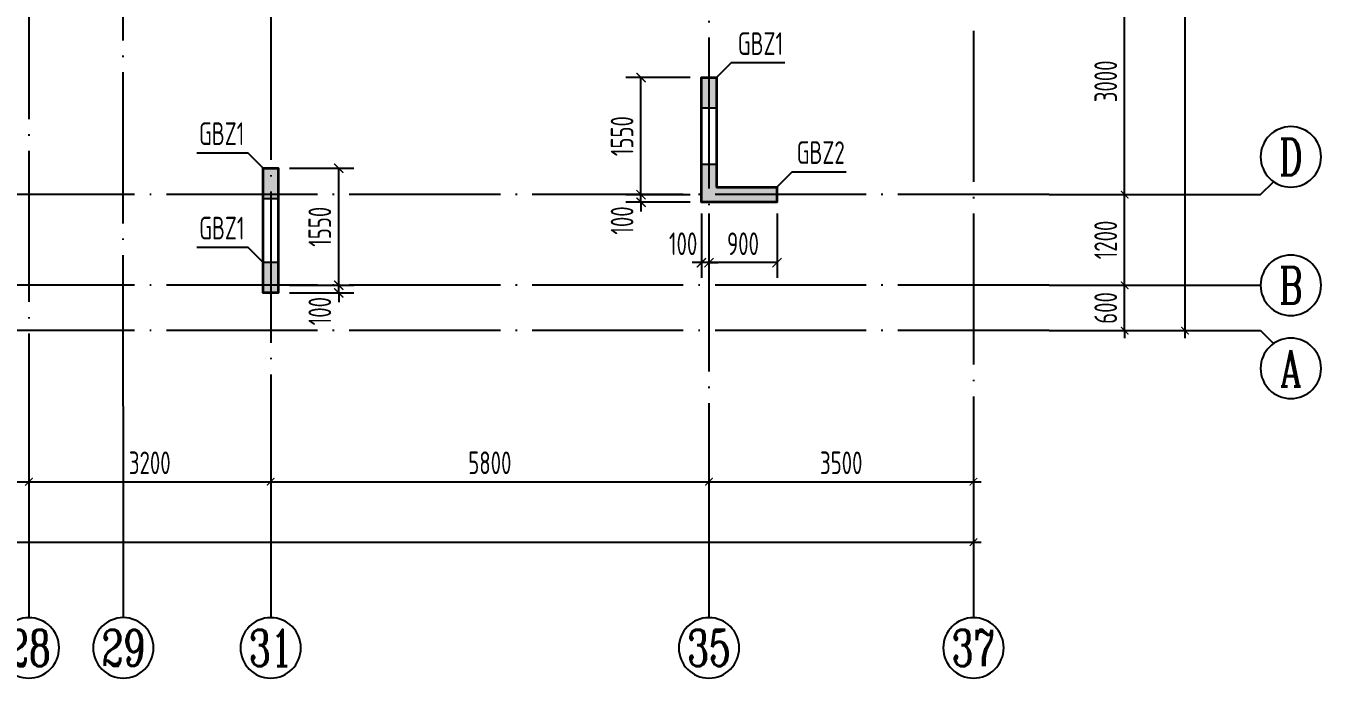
# Model space of a CAD drawing. Extents: x -668857 to 185752, y -270966 to 286822.
# Drawn here: x -280651 to -263512, y -79309 to -70675 of the extents above; entities that cross this region are included whole.
import ezdxf
from ezdxf.enums import TextEntityAlignment as Align

# ---------------------------------------------------------------- set-up
doc = ezdxf.new("R2010")
doc.units = 0
doc.header["$LTSCALE"] = 1000
doc.linetypes.add('DOTE', pattern=[2.42, 2, -0.2, 0.02, -0.2])
doc.layers.get('0').update_dxf_attribs({"linetype": 'CONTINUOUS'})
doc.layers.get('DEFPOINTS').update_dxf_attribs({"linetype": 'CONTINUOUS'})
for name, color, linetype in [('A-AXIS', 1, 'CONTINUOUS'), ('A-DOTE', 10, 'DOTE'), ('AXIS_NUM', 7, 'CONTINUOUS'), ('S-Q墙实线', 6, 'CONTINUOUS'), ('S-Q墙标注', 3, 'CONTINUOUS'), ('S-X详图填充', 252, 'CONTINUOUS'), ('S-X详图实线', 4, 'CONTINUOUS'), ('S-Y一般标注', 3, 'CONTINUOUS'), ('S-Z柱编号', 6, 'CONTINUOUS')]:
    doc.layers.add(name, color=color, linetype=linetype)
doc.styles.add('TSSD_Axis', font='complex.shx', dxfattribs={"width": 0.7, "bigfont": 'hztxt.shx'})
doc.styles.add('TSSD_DIMENSION', font='Tssdeng.shx', dxfattribs={"width": 0.7, "bigfont": 'tssdchn.shx'})
doc.styles.add('TSSD_REIN', font='tssdeng.shx', dxfattribs={"width": 0.7, "height": 300, "bigfont": 'tssdchn.shx'})
doc.styles.add('结构文字', font='zstxt.shx', dxfattribs={"width": 0.7, "bigfont": 'zshz.shx'})
doc.dimstyles.new('STRUCK', dxfattribs={"dimtxt": 400, "dimasz": 121, "dimexe": 200, "dimexo": 150, "dimgap": 115, "dimtad": 1, "dimdec": 0, "dimdsep": 46, "dimtxsty": '结构文字', "dimblk": 'ARCHTICK', "dimcen": 400, "dimclrd": 3, "dimclre": 3, "dimclrt": 7, "dimadec": 0, "dimazin": 0, "dimtfac": 1, "dimtdec": 0, "dimtix": 1, "dimtmove": 2, "dimatfit": 3, "dimldrblk": '_DIMX', "dimfxl": 1, "dimtolj": 1, "dimtzin": 0, "dimarcsym": 0})
doc.dimstyles.new('TSSD_100_100', dxfattribs={"dimtxt": 300, "dimasz": 100, "dimexe": 100, "dimexo": 250, "dimgap": 100, "dimtad": 1, "dimdec": 0, "dimzin": 0, "dimdsep": 46, "dimtxsty": 'TSSD_DIMENSION', "dimblk": 'ARCHTICK', "dimcen": 0, "dimdle": 100, "dimclrt": 7, "dimadec": 0, "dimazin": 0, "dimtfac": 1, "dimtdec": 0, "dimtix": 1, "dimtmove": 2, "dimatfit": 3, "dimldrblk": 'ARCHTICK', "dimfxl": 1, "dimtolj": 1, "dimtzin": 0, "dimarcsym": 0})

# ---------------------------------------------------------------- blocks, each defined once
blk = doc.blocks.new('_ArchTick')
at = {"color": 0, "linetype": 'ByBlock', "const_width": 0.15}
blk.add_lwpolyline([(-0.5, -0.5), (0.5, 0.5)], dxfattribs=at)
blk = doc.blocks.new('*D199')
at = {"layer": 'DEFPOINTS', "color": 0, "transparency": 16777216}
for p in [(42100, 3600), (45300, 3600), (45300, 2600)]:
    blk.add_point(p, dxfattribs=at)
at = {"layer": 'S-Y一般标注', "color": 0, "lineweight": -2, "transparency": 16777216}
for p, q in [((42100, 3350), (42100, 2500)), ((45300, 3350), (45300, 2500)), ((42000, 2600), (45400, 2600))]:
    blk.add_line(p, q, dxfattribs=at)
at = {"layer": 'S-Y一般标注', "color": 0, "lineweight": -2, "transparency": 16777216, "xscale": 100, "yscale": 100, "zscale": 100, "rotation": 180}
blk.add_blockref('_ArchTick', (42100, 2600), dxfattribs=at)
at = {"layer": 'S-Y一般标注', "color": 0, "lineweight": -2, "transparency": 16777216, "xscale": 100, "yscale": 100, "zscale": 100}
blk.add_blockref('_ArchTick', (45300, 2600), dxfattribs=at)
at = {"layer": 'S-Y一般标注', "color": 7, "transparency": 16777216, "insert": (43700, 2850), "char_height": 300, "attachment_point": 5, "style": 'TSSD_DIMENSION'}
blk.add_mtext('\\A1;3200', dxfattribs=at)
blk = doc.blocks.new('ts_axno')
at = {"color": 0, "linetype": 'ByBlock', "lineweight": -2}
blk.add_circle((0, 0), 0.5, dxfattribs=at)
at = {"color": 0, "linetype": 'ByBlock', "lineweight": -2, "style": 'TSSD_Axis', "width": 0.7}
blk.add_attdef('A', text='', height=0.6, dxfattribs=at).set_placement((0, 0), align=Align.MIDDLE_CENTER)
blk = doc.blocks.new('*D200')
at = {"layer": 'DEFPOINTS', "color": 0, "transparency": 16777216}
for p in [(45300, 3600), (51100, 3600), (51100, 2600)]:
    blk.add_point(p, dxfattribs=at)
at = {"layer": 'S-Y一般标注', "color": 0, "lineweight": -2, "transparency": 16777216}
for p, q in [((45300, 3350), (45300, 2500)), ((51100, 3350), (51100, 2500)), ((45200, 2600), (51200, 2600))]:
    blk.add_line(p, q, dxfattribs=at)
at = {"layer": 'S-Y一般标注', "color": 0, "lineweight": -2, "transparency": 16777216, "xscale": 100, "yscale": 100, "zscale": 100, "rotation": 180}
blk.add_blockref('_ArchTick', (45300, 2600), dxfattribs=at)
at = {"layer": 'S-Y一般标注', "color": 0, "lineweight": -2, "transparency": 16777216, "xscale": 100, "yscale": 100, "zscale": 100}
blk.add_blockref('_ArchTick', (51100, 2600), dxfattribs=at)
at = {"layer": 'S-Y一般标注', "color": 7, "transparency": 16777216, "insert": (48200, 2850), "char_height": 300, "attachment_point": 5, "style": 'TSSD_DIMENSION'}
blk.add_mtext('\\A1;5800', dxfattribs=at)
blk = doc.blocks.new('*D201')
at = {"layer": 'DEFPOINTS', "color": 0, "transparency": 16777216}
for p in [(51100, 3600), (54600, 3600), (54600, 2600)]:
    blk.add_point(p, dxfattribs=at)
at = {"layer": 'S-Y一般标注', "color": 0, "lineweight": -2, "transparency": 16777216}
for p, q in [((51100, 3350), (51100, 2500)), ((54600, 3350), (54600, 2500)), ((51000, 2600), (54700, 2600))]:
    blk.add_line(p, q, dxfattribs=at)
at = {"layer": 'S-Y一般标注', "color": 0, "lineweight": -2, "transparency": 16777216, "xscale": 100, "yscale": 100, "zscale": 100, "rotation": 180}
blk.add_blockref('_ArchTick', (51100, 2600), dxfattribs=at)
at = {"layer": 'S-Y一般标注', "color": 0, "lineweight": -2, "transparency": 16777216, "xscale": 100, "yscale": 100, "zscale": 100}
blk.add_blockref('_ArchTick', (54600, 2600), dxfattribs=at)
at = {"layer": 'S-Y一般标注', "color": 7, "transparency": 16777216, "insert": (52850, 2850), "char_height": 300, "attachment_point": 5, "style": 'TSSD_DIMENSION'}
blk.add_mtext('\\A1;3500', dxfattribs=at)
blk = doc.blocks.new('*D202')
at = {"layer": 'DEFPOINTS', "color": 0, "transparency": 16777216}
for p in [(4600, 3600), (54600, 3600), (54600, 1800)]:
    blk.add_point(p, dxfattribs=at)
at = {"layer": 'S-Y一般标注', "color": 0, "lineweight": -2, "transparency": 16777216}
for p, q in [((4600, 3350), (4600, 1700)), ((54600, 3350), (54600, 1700)), ((4500, 1800), (54700, 1800))]:
    blk.add_line(p, q, dxfattribs=at)
at = {"layer": 'S-Y一般标注', "color": 0, "lineweight": -2, "transparency": 16777216, "xscale": 100, "yscale": 100, "zscale": 100, "rotation": 180}
blk.add_blockref('_ArchTick', (4600, 1800), dxfattribs=at)
at = {"layer": 'S-Y一般标注', "color": 0, "lineweight": -2, "transparency": 16777216, "xscale": 100, "yscale": 100, "zscale": 100}
blk.add_blockref('_ArchTick', (54600, 1800), dxfattribs=at)
at = {"layer": 'S-Y一般标注', "color": 7, "transparency": 16777216, "insert": (29600, 2050), "char_height": 300, "attachment_point": 5, "style": 'TSSD_DIMENSION'}
blk.add_mtext('\\A1;50000', dxfattribs=at)
blk = doc.blocks.new('*D206')
at = {"layer": 'DEFPOINTS', "color": 0, "transparency": 16777216}
for p in [(38900, 3600), (42100, 3600), (42100, 2600)]:
    blk.add_point(p, dxfattribs=at)
at = {"layer": 'S-Y一般标注', "color": 0, "lineweight": -2, "transparency": 16777216}
for p, q in [((38900, 3350), (38900, 2500)), ((42100, 3350), (42100, 2500)), ((38800, 2600), (42200, 2600))]:
    blk.add_line(p, q, dxfattribs=at)
at = {"layer": 'S-Y一般标注', "color": 0, "lineweight": -2, "transparency": 16777216, "xscale": 100, "yscale": 100, "zscale": 100, "rotation": 180}
blk.add_blockref('_ArchTick', (38900, 2600), dxfattribs=at)
at = {"layer": 'S-Y一般标注', "color": 0, "lineweight": -2, "transparency": 16777216, "xscale": 100, "yscale": 100, "zscale": 100}
blk.add_blockref('_ArchTick', (42100, 2600), dxfattribs=at)
at = {"layer": 'S-Y一般标注', "color": 7, "transparency": 16777216, "insert": (40500, 2850), "char_height": 300, "attachment_point": 5, "style": 'TSSD_DIMENSION'}
blk.add_mtext('\\A1;3200', dxfattribs=at)
blk = doc.blocks.new('*D207')
at = {"layer": 'DEFPOINTS', "color": 0, "transparency": 16777216}
for p in [(55600, 5200), (56600, 5200), (55600, 4600)]:
    blk.add_point(p, dxfattribs=at)
at = {"layer": 'S-Y一般标注', "color": 0, "lineweight": -2, "transparency": 16777216}
for p, q in [((55850, 5200), (56700, 5200)), ((56600, 5200), (56600, 5300)), ((56600, 4600), (56600, 5200)), ((55850, 4600), (56700, 4600)), ((56600, 4600), (56600, 4500))]:
    blk.add_line(p, q, dxfattribs=at)
at = {"layer": 'S-Y一般标注', "color": 0, "lineweight": -2, "transparency": 16777216, "xscale": 100, "yscale": 100, "zscale": 100}
for p, rotation in [((56600, 5200), 270), ((56600, 4600), 90)]:
    blk.add_blockref('_ArchTick', p, dxfattribs=dict(at, rotation=rotation))
at = {"layer": 'S-Y一般标注', "color": 7, "transparency": 16777216, "insert": (56350, 4900), "char_height": 300, "attachment_point": 5, "rotation": 90, "style": 'TSSD_DIMENSION'}
blk.add_mtext('\\A1;600', dxfattribs=at)
blk = doc.blocks.new('*D213')
at = {"layer": 'DEFPOINTS', "color": 0, "transparency": 16777216}
for p in [(55600, 17150), (57400, 17150), (55600, 4600)]:
    blk.add_point(p, dxfattribs=at)
at = {"layer": 'S-Y一般标注', "color": 0, "lineweight": -2, "transparency": 16777216}
for p, q in [((55850, 17150), (57500, 17150)), ((57400, 4500), (57400, 17250)), ((55850, 4600), (57500, 4600))]:
    blk.add_line(p, q, dxfattribs=at)
at = {"layer": 'S-Y一般标注', "color": 0, "lineweight": -2, "transparency": 16777216, "xscale": 100, "yscale": 100, "zscale": 100}
for p, rotation in [((57400, 17150), 90), ((57400, 4600), 270)]:
    blk.add_blockref('_ArchTick', p, dxfattribs=dict(at, rotation=rotation))
at = {"layer": 'S-Y一般标注', "color": 7, "transparency": 16777216, "insert": (57150, 10875), "char_height": 300, "attachment_point": 5, "rotation": 90, "style": 'TSSD_DIMENSION'}
blk.add_mtext('\\A1;12550', dxfattribs=at)
blk = doc.blocks.new('*D215')
at = {"layer": 'DEFPOINTS', "color": 0, "transparency": 16777216}
for p in [(55600, 6400), (56600, 6400), (55600, 5200)]:
    blk.add_point(p, dxfattribs=at)
at = {"layer": 'S-Y一般标注', "color": 0, "lineweight": -2, "transparency": 16777216}
for p, q in [((55850, 6400), (56700, 6400)), ((56600, 5100), (56600, 6500)), ((55850, 5200), (56700, 5200))]:
    blk.add_line(p, q, dxfattribs=at)
at = {"layer": 'S-Y一般标注', "color": 0, "lineweight": -2, "transparency": 16777216, "xscale": 100, "yscale": 100, "zscale": 100}
for p, rotation in [((56600, 6400), 90), ((56600, 5200), 270)]:
    blk.add_blockref('_ArchTick', p, dxfattribs=dict(at, rotation=rotation))
at = {"layer": 'S-Y一般标注', "color": 7, "transparency": 16777216, "insert": (56350, 5800), "char_height": 300, "attachment_point": 5, "rotation": 90, "style": 'TSSD_DIMENSION'}
blk.add_mtext('\\A1;1200', dxfattribs=at)
blk = doc.blocks.new('*D216')
at = {"layer": 'DEFPOINTS', "color": 0, "transparency": 16777216}
for p in [(55600, 9400), (56600, 9400), (55600, 6400)]:
    blk.add_point(p, dxfattribs=at)
at = {"layer": 'S-Y一般标注', "color": 0, "lineweight": -2, "transparency": 16777216}
for p, q in [((56600, 6300), (56600, 9500)), ((55850, 9400), (56700, 9400)), ((55850, 6400), (56700, 6400))]:
    blk.add_line(p, q, dxfattribs=at)
at = {"layer": 'S-Y一般标注', "color": 0, "lineweight": -2, "transparency": 16777216, "xscale": 100, "yscale": 100, "zscale": 100}
for p, rotation in [((56600, 9400), 90), ((56600, 6400), 270)]:
    blk.add_blockref('_ArchTick', p, dxfattribs=dict(at, rotation=rotation))
at = {"layer": 'S-Y一般标注', "color": 7, "transparency": 16777216, "insert": (56350, 7900), "char_height": 300, "attachment_point": 5, "rotation": 90, "style": 'TSSD_DIMENSION'}
blk.add_mtext('\\A1;3000', dxfattribs=at)
blk = doc.blocks.new('*D3534')
at = {"layer": 'DEFPOINTS', "color": 0, "transparency": 16777216}
for p in [(-272512, -72909), (-271712, -72909), (-271712, -73009)]:
    blk.add_point(p, dxfattribs=at)
at = {"layer": 'S-Q墙标注', "color": 3, "lineweight": -2, "transparency": 16777216}
for p, q in [((-272512, -72909), (-272512, -72788)), ((-271862, -72909), (-272712, -72909)), ((-271862, -73009), (-272712, -73009)), ((-272512, -73009), (-272512, -72909)), ((-272512, -73009), (-272512, -73130))]:
    blk.add_line(p, q, dxfattribs=at)
at = {"layer": 'S-Q墙标注', "color": 3, "lineweight": -2, "transparency": 16777216, "xscale": 121, "yscale": 121, "zscale": 121}
for p, rotation in [((-272512, -72909), 270), ((-272512, -73009), 90)]:
    blk.add_blockref('_ArchTick', p, dxfattribs=dict(at, rotation=rotation))
at = {"layer": 'S-Q墙标注', "color": 7, "transparency": 16777216, "insert": (-272762, -73251), "char_height": 300, "attachment_point": 5, "rotation": 90, "style": 'TSSD_REIN'}
blk.add_mtext('\\A1;100', dxfattribs=at)
blk = doc.blocks.new('_DIMX')
blk.add_line((-150, 0), (150, 0))
at = {"const_width": 50}
blk.add_lwpolyline([(-70, -70), (70, 70)], dxfattribs=at)
blk = doc.blocks.new('*D3535')
at = {"layer": 'DEFPOINTS', "color": 0, "transparency": 16777216}
for p in [(-272512, -71359), (-271712, -71359), (-271712, -72909)]:
    blk.add_point(p, dxfattribs=at)
at = {"layer": 'S-Q墙标注', "color": 3, "lineweight": -2, "transparency": 16777216}
for p, q in [((-271862, -71359), (-272712, -71359)), ((-272512, -72909), (-272512, -71359)), ((-271862, -72909), (-272712, -72909))]:
    blk.add_line(p, q, dxfattribs=at)
at = {"layer": 'S-Q墙标注', "color": 3, "lineweight": -2, "transparency": 16777216, "xscale": 121, "yscale": 121, "zscale": 121}
for p, rotation in [((-272512, -71359), 90), ((-272512, -72909), 270)]:
    blk.add_blockref('_ArchTick', p, dxfattribs=dict(at, rotation=rotation))
at = {"layer": 'S-Q墙标注', "color": 7, "transparency": 16777216, "insert": (-272762, -72134), "char_height": 300, "attachment_point": 5, "rotation": 90, "style": 'TSSD_REIN'}
blk.add_mtext('\\A1;1550', dxfattribs=at)
blk = doc.blocks.new('*D3536')
at = {"layer": 'DEFPOINTS', "color": 0, "transparency": 16777216}
for p in [(-271612, -73009), (-270712, -73009), (-271612, -73809)]:
    blk.add_point(p, dxfattribs=at)
at = {"layer": 'S-Q墙标注', "color": 3, "lineweight": -2, "transparency": 16777216}
for p, q in [((-271612, -73159), (-271612, -74009)), ((-270712, -73159), (-270712, -74009)), ((-270712, -73809), (-271612, -73809))]:
    blk.add_line(p, q, dxfattribs=at)
at = {"layer": 'S-Q墙标注', "color": 3, "lineweight": -2, "transparency": 16777216, "xscale": 121, "yscale": 121, "zscale": 121, "rotation": 180}
blk.add_blockref('_ArchTick', (-271612, -73809), dxfattribs=at)
at = {"layer": 'S-Q墙标注', "color": 3, "lineweight": -2, "transparency": 16777216, "xscale": 121, "yscale": 121, "zscale": 121}
blk.add_blockref('_ArchTick', (-270712, -73809), dxfattribs=at)
at = {"layer": 'S-Q墙标注', "color": 7, "transparency": 16777216, "insert": (-271162, -73559), "char_height": 300, "attachment_point": 5, "style": 'TSSD_REIN'}
blk.add_mtext('\\A1;900', dxfattribs=at)
blk = doc.blocks.new('*D3537')
at = {"layer": 'DEFPOINTS', "color": 0, "transparency": 16777216}
for p in [(-271712, -73009), (-271612, -73009), (-271712, -73809)]:
    blk.add_point(p, dxfattribs=at)
at = {"layer": 'S-Q墙标注', "color": 3, "lineweight": -2, "transparency": 16777216}
for p, q in [((-271712, -73159), (-271712, -74009)), ((-271612, -73159), (-271612, -74009)), ((-271712, -73809), (-271833, -73809)), ((-271612, -73809), (-271712, -73809)), ((-271612, -73809), (-271491, -73809))]:
    blk.add_line(p, q, dxfattribs=at)
at = {"layer": 'S-Q墙标注', "color": 3, "lineweight": -2, "transparency": 16777216, "xscale": 121, "yscale": 121, "zscale": 121}
blk.add_blockref('_ArchTick', (-271712, -73809), dxfattribs=at)
at = {"layer": 'S-Q墙标注', "color": 3, "lineweight": -2, "transparency": 16777216, "xscale": 121, "yscale": 121, "zscale": 121, "rotation": 180}
blk.add_blockref('_ArchTick', (-271612, -73809), dxfattribs=at)
at = {"layer": 'S-Q墙标注', "color": 7, "transparency": 16777216, "insert": (-271954, -73559), "char_height": 300, "attachment_point": 5, "style": 'TSSD_REIN'}
blk.add_mtext('\\A1;100', dxfattribs=at)
blk = doc.blocks.new('*D3538')
at = {"layer": 'DEFPOINTS', "color": 0, "transparency": 16777216}
for p in [(-277312, -74109), (-277312, -74209), (-276512, -74109)]:
    blk.add_point(p, dxfattribs=at)
at = {"layer": 'S-Q墙标注', "color": 3, "lineweight": -2, "transparency": 16777216}
for p, q in [((-276512, -74109), (-276512, -73988)), ((-277162, -74109), (-276312, -74109)), ((-277162, -74209), (-276312, -74209)), ((-276512, -74209), (-276512, -74109)), ((-276512, -74209), (-276512, -74330))]:
    blk.add_line(p, q, dxfattribs=at)
at = {"layer": 'S-Q墙标注', "color": 3, "lineweight": -2, "transparency": 16777216, "xscale": 121, "yscale": 121, "zscale": 121}
for p, rotation in [((-276512, -74109), 270), ((-276512, -74209), 90)]:
    blk.add_blockref('_ArchTick', p, dxfattribs=dict(at, rotation=rotation))
at = {"layer": 'S-Q墙标注', "color": 7, "transparency": 16777216, "insert": (-276762, -74451), "char_height": 300, "attachment_point": 5, "rotation": 90, "style": 'TSSD_REIN'}
blk.add_mtext('\\A1;100', dxfattribs=at)
blk = doc.blocks.new('*D3539')
at = {"layer": 'DEFPOINTS', "color": 0, "transparency": 16777216}
for p in [(-277312, -72559), (-276512, -72559), (-277312, -74109)]:
    blk.add_point(p, dxfattribs=at)
at = {"layer": 'S-Q墙标注', "color": 3, "lineweight": -2, "transparency": 16777216}
for p, q in [((-277162, -72559), (-276312, -72559)), ((-276512, -74109), (-276512, -72559)), ((-277162, -74109), (-276312, -74109))]:
    blk.add_line(p, q, dxfattribs=at)
at = {"layer": 'S-Q墙标注', "color": 3, "lineweight": -2, "transparency": 16777216, "xscale": 121, "yscale": 121, "zscale": 121}
for p, rotation in [((-276512, -72559), 90), ((-276512, -74109), 270)]:
    blk.add_blockref('_ArchTick', p, dxfattribs=dict(at, rotation=rotation))
at = {"layer": 'S-Q墙标注', "color": 7, "transparency": 16777216, "insert": (-276762, -73334), "char_height": 300, "attachment_point": 5, "rotation": 90, "style": 'TSSD_REIN'}
blk.add_mtext('\\A1;1550', dxfattribs=at)
blk = doc.blocks.new('20210726.16395156')
at = {"layer": 'A-AXIS'}
for p, q in [((58400, 6400), (58571.6, 6571.7)), ((55600, 6400), (58400, 6400)), ((55600, 5200), (58400, 5200)), ((55600, 4600), (58400, 4600)), ((58400, 4600), (58571.6, 4428.4)), ((42100, 3600), (42100, 800)), ((43350, 3600.3), (43350, 800.3)), ((45300, 3600), (45300, 800)), ((51100, 3600), (51100, 800)), ((54600, 3600), (54600, 800))]:
    blk.add_line(p, q, dxfattribs=at)
at = {"layer": 'A-DOTE'}
for p, q in [((54600, 18249.9), (54600, 3600)), ((45299.8, 13700), (45300, 3600)), ((43350, 3600.2), (43350, 11500)), ((51100, 10900), (51100, 3600)), ((42100, 9400), (42100, 3600)), ((55600, 6400), (3600, 6400)), ((55600, 5200), (3600, 5200)), ((55600, 4600), (3600, 4600))]:
    blk.add_line(p, q, dxfattribs=at)
at = {"layer": 'A-AXIS'}
ref = blk.add_blockref('ts_axno', (58800, 6900), dxfattribs=dict(at, xscale=-800, yscale=800, zscale=800, rotation=180))
ref.add_attrib('C', 'D', dxfattribs={"layer": 'AXIS_NUM', "height": 480, "style": 'TSSD_Axis', "width": 0.7}).set_placement((58800, 6900), align=Align.MIDDLE_CENTER)
ref = blk.add_blockref('ts_axno', (58800, 5200), dxfattribs=dict(at, xscale=-800, yscale=800, zscale=800))
ref.add_attrib('A', 'B', dxfattribs={"layer": 'AXIS_NUM', "height": 480, "style": 'TSSD_Axis', "width": 0.7}).set_placement((58800, 5200), align=Align.MIDDLE_CENTER)
ref = blk.add_blockref('ts_axno', (58800, 4100), dxfattribs=dict(at, xscale=-800, yscale=800, zscale=800))
ref.add_attrib('F', 'A', dxfattribs={"layer": 'AXIS_NUM', "height": 480, "style": 'TSSD_Axis', "width": 0.7}).set_placement((58800, 4100), align=Align.MIDDLE_CENTER)
ref = blk.add_blockref('ts_axno', (42100, 400), dxfattribs=dict(at, xscale=-800, yscale=800, zscale=800, rotation=180))
ref.add_attrib('19', '28', dxfattribs={"layer": 'AXIS_NUM', "height": 480, "style": 'TSSD_Axis', "width": 0.7}).set_placement((42100, 400), align=Align.MIDDLE_CENTER)
ref = blk.add_blockref('ts_axno', (43350, 400.3), dxfattribs=dict(at, xscale=-800, yscale=800, zscale=800, rotation=180))
ref.add_attrib('5', '29', dxfattribs={"layer": 'AXIS_NUM', "height": 480, "style": 'TSSD_Axis', "width": 0.7}).set_placement((43350, 400.3), align=Align.MIDDLE_CENTER)
ref = blk.add_blockref('ts_axno', (45300, 400), dxfattribs=dict(at, xscale=-800, yscale=800, zscale=800, rotation=180))
ref.add_attrib('19', '31', dxfattribs={"layer": 'AXIS_NUM', "height": 480, "style": 'TSSD_Axis', "width": 0.7}).set_placement((45300, 400), align=Align.MIDDLE_CENTER)
ref = blk.add_blockref('ts_axno', (51100, 400), dxfattribs=dict(at, xscale=-800, yscale=800, zscale=800, rotation=180))
ref.add_attrib('22', '35', dxfattribs={"layer": 'AXIS_NUM', "height": 480, "style": 'TSSD_Axis', "width": 0.7}).set_placement((51100, 400), align=Align.MIDDLE_CENTER)
ref = blk.add_blockref('ts_axno', (54600, 400), dxfattribs=dict(at, xscale=-800, yscale=800, zscale=800, rotation=180))
ref.add_attrib('23', '37', dxfattribs={"layer": 'AXIS_NUM', "height": 480, "style": 'TSSD_Axis', "width": 0.7}).set_placement((54600, 400), align=Align.MIDDLE_CENTER)
at = {"layer": 'S-Y一般标注'}
for base, p1, p2, picture, middle in [((57400, 17150), (55600, 4600), (55600, 17150), '*D213', (57150, 10875)), ((56600, 9400), (55600, 6400), (55600, 9400), '*D216', (56350, 7900)), ((56600, 6400), (55600, 5200), (55600, 6400), '*D215', (56350, 5800)), ((56600, 5200), (55600, 4600), (55600, 5200), '*D207', (56350, 4900))]:
    dim = blk.add_linear_dim(base=base, p1=p1, p2=p2, angle=90, dimstyle='TSSD_100_100', dxfattribs=at)
    dim.commit()
    dim.dimension.update_dxf_attribs({"geometry": picture, "text_midpoint": middle})
for base, p1, p2, picture, middle in [((54600, 1800), (4600, 3600), (54600, 3600), '*D202', (29600, 2050)), ((42100, 2600.1), (38900, 3600.1), (42100, 3600.1), '*D206', (40500, 2850.1)), ((45300, 2600.1), (42100, 3600.1), (45300, 3600.1), '*D199', (43700, 2850.1)), ((51100, 2600), (45300, 3600), (51100, 3600), '*D200', (48200, 2850)), ((54600, 2600), (51100, 3600), (54600, 3600), '*D201', (52850, 2850))]:
    dim = blk.add_linear_dim(base=base, p1=p1, p2=p2, dimstyle='TSSD_100_100', dxfattribs=at)
    dim.commit()
    dim.dimension.update_dxf_attribs({"geometry": picture, "text_midpoint": middle})

msp = doc.modelspace()

# ---------------------------------------------------------------- hatches: boundary and pattern name
at = {"layer": 'S-X详图填充'}
h = msp.add_hatch(color=256, dxfattribs=at)
h.dxf.hatch_style = 1
h.paths.add_polyline_path([(-271712.16, -71758.61), (-271512.16, -71758.61), (-271512.16, -71358.61), (-271712.16, -71358.61)])
h = msp.add_hatch(color=256, dxfattribs=at)
h.dxf.hatch_style = 1
h.paths.add_polyline_path([(-277514.65, -72958.62), (-277314.65, -72958.62), (-277314.65, -72558.62), (-277514.65, -72558.62)])
h = msp.add_hatch(color=256, dxfattribs=at)
h.dxf.hatch_style = 1
h.paths.add_polyline_path([(-271512.16, -72508.61), (-271712.16, -72508.61), (-271712.16, -73008.61), (-270712.16, -73008.61), (-270712.16, -72808.61), (-271512.16, -72808.61)])
h = msp.add_hatch(color=256, dxfattribs=at)
h.dxf.hatch_style = 1
h.paths.add_polyline_path([(-277512.14, -74208.62), (-277312.14, -74208.62), (-277312.14, -73808.62), (-277512.14, -73808.62)])

# ---------------------------------------------------------------- linework, layer by layer
at = {"layer": 'S-Q墙实线', "lineweight": 35}
msp.add_lwpolyline([(-271512.15, -72808.61), (-270712.14, -72808.61), (-270712.14, -73008.61), (-271712.15, -73008.61), (-271712.15, -71358.61), (-271512.15, -71358.61)], close=True, dxfattribs=at)
for points in [[(-277512.17, -72908.61), (-277512.15, -72558.62), (-277312.15, -72558.63), (-277312.17, -72908.62)], [(-277312.17, -72908.61), (-277312.15, -74208.62), (-277512.15, -74208.62), (-277512.17, -72908.62)]]:
    msp.add_lwpolyline(points, dxfattribs=at)
at = {"layer": 'S-X详图实线'}
for points in [[(-271712.16, -71758.61), (-271512.16, -71758.61), (-271512.16, -71358.61), (-271712.16, -71358.61), (-271712.16, -71758.61)], [(-277514.65, -72958.62), (-277314.65, -72958.62), (-277314.65, -72558.62), (-277514.65, -72558.62), (-277514.65, -72958.62)], [(-271512.16, -72508.61), (-271712.16, -72508.61), (-271712.16, -73008.61), (-270712.16, -73008.61), (-270712.16, -72808.61), (-271512.16, -72808.61), (-271512.16, -72508.61)], [(-277512.14, -74208.62), (-277312.14, -74208.62), (-277312.14, -73808.62), (-277512.14, -73808.62), (-277512.14, -74208.62)]]:
    msp.add_lwpolyline(points, close=True, dxfattribs=at)
at = {"layer": 'S-Z柱编号', "color": 7}
for points in [[(-271512.14, -71358.61), (-271312.14, -71158.61), (-270608.27, -71158.61)], [(-277512.14, -72558.62), (-277712.14, -72358.62), (-278390.74, -72358.62)], [(-270712.14, -72808.61), (-270512.14, -72608.61), (-269796.92, -72608.61)], [(-277509.62, -73808.62), (-277709.62, -73608.62), (-278388.23, -73608.62)]]:
    msp.add_lwpolyline(points, dxfattribs=at)

# ---------------------------------------------------------------- block references
at = {"layer": 'A-DOTE'}
msp.add_blockref('20210726.16395156', (-322712.13, -79308.66), dxfattribs=at)

# ---------------------------------------------------------------- texts
at = {"layer": 'S-Z柱编号', "color": 7, "style": 'TSSD_REIN', "width": 0.7}
for s, p in [('GBZ1', (-271230.5, -71149.33)), ('GBZ1', (-278360.66, -72341.87)), ('GBZ2', (-270451.93, -72591.77)), ('GBZ1', (-278358.14, -73591.87))]:
    msp.add_text(s, height=300, dxfattribs=at).set_placement(p, align=Align.BOTTOM_LEFT)

# ---------------------------------------------------------------- dimensions: what is measured, and where the dimension line sits
at = {"layer": 'S-Q墙标注'}
for base, p1, p2, angle, picture, middle in [((-272512.14, -71358.61), (-271712.14, -72908.61), (-271712.14, -71358.61), 90, '*D3535', (-272762.14, -72133.61)), ((-276512.14, -72558.62), (-277312.14, -74108.61), (-277312.14, -72558.62), 90, '*D3539', (-276762.14, -73333.62)), ((-271612.13, -73808.61), (-270712.14, -73008.61), (-271612.13, -73008.61), 180, '*D3536', (-271162.13, -73558.61))]:
    dim = msp.add_linear_dim(base=base, p1=p1, p2=p2, angle=angle, dimstyle='STRUCK', override={"dimtxt": 300, "dimgap": 100, "dimtxsty": 'TSSD_REIN'}, dxfattribs=at)
    dim.commit()
    dim.dimension.update_dxf_attribs({"geometry": picture, "text_midpoint": middle})
for base, p1, p2, angle, picture, middle in [((-272512.14, -72908.61), (-271712.14, -73008.61), (-271712.14, -72908.61), 90, '*D3534', (-272762.14, -73250.54)), ((-271712.14, -73808.61), (-271612.13, -73008.61), (-271712.14, -73008.61), 180, '*D3537', (-271954.06, -73558.61)), ((-276512.14, -74108.61), (-277312.14, -74208.62), (-277312.14, -74108.61), 90, '*D3538', (-276762.14, -74450.54))]:
    dim = msp.add_linear_dim(base=base, p1=p1, p2=p2, angle=angle, dimstyle='STRUCK', override={"dimtxt": 300, "dimgap": 100, "dimtxsty": 'TSSD_REIN'}, dxfattribs=at)
    dim.commit()
    dim.dimension.update_dxf_attribs({"geometry": picture, "text_midpoint": middle, "dimtype": 160})

doc.saveas('drawing.dxf')
